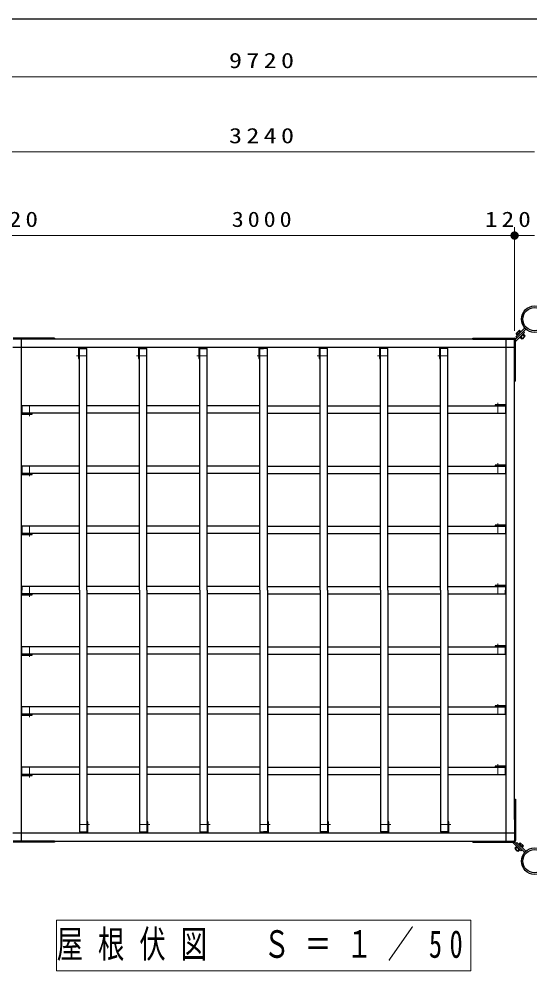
# Model space of a CAD drawing. Units: millimetres on the paper, scale 1:50. Extents: x -365 to 12, y -40 to 257.
# Drawn here: x -260.5 to -199.5, y 143.2 to 257 of the extents above; entities that cross this region are included whole.
import ezdxf

# ---------------------------------------------------------------- set-up
doc = ezdxf.new("R2010")
doc.units = ezdxf.units.MM
doc.linetypes.add('USER2', pattern=[6, 3, -1, 1, -1])
doc.layers.add('1_50', color=3, linetype='Continuous', lineweight=25)
doc.layers.add('99', color=7, linetype='Continuous', lineweight=13)
doc.styles.add('ＭＳ ゴシック', font='')
doc.styles.get('ＭＳ ゴシック').set_extended_font_data('MS Gothic')

# ---------------------------------------------------------------- blocks, each defined once
blk = doc.blocks.new('filled_dot')
at = {"color": 0, "linetype": 'Continuous', "lineweight": -2, "const_width": 1.25}
blk.add_lwpolyline([(-0.625, 0, 1), (0.625, 0, 1)], format="xyb", close=True, dxfattribs=at)

msp = doc.modelspace()

# ---------------------------------------------------------------- linework, layer by layer
at = {"layer": '1_50', "color": 7, "lineweight": 13}
for p, q in [((-328.491, 250.099), (-134.091, 250.099)), ((-263.691, 241.114), (-198.891, 241.114)), ((-263.691, 231.114), (-257.645, 231.114)), ((-261.291, 231.114), (-201.291, 231.114)), ((-204.967, 231.114), (-198.891, 231.114)), ((-201.291, 219.714), (-201.291, 232.114)), ((-256.069, 149.242), (-256.069, 143.186)), ((-206.513, 149.242), (-256.069, 149.242)), ((-206.513, 143.186), (-206.513, 149.242)), ((-256.069, 143.186), (-206.513, 143.186))]:
    msp.add_line(p, q, dxfattribs=at)
at = {"layer": '1_50'}
for p, q in [((-199.943, 219.934), (-201.171, 218.706)), ((-200.07, 220.062), (-201.142, 218.989)), ((-201.103, 219.402), (-200.707, 219.798)), ((-200.975, 219.247), (-200.551, 219.671)), ((-200.65, 219.572), (-200.792, 219.713)), ((-200.565, 219.657), (-200.707, 219.798)), ((-200.506, 219.626), (-200.551, 219.671)), ((-256.291, 218.834), (-261.231, 218.834)), ((-256.291, 218.714), (-261.231, 218.714)), ((-260.291, 218.714), (-260.291, 158.714)), ((-203.891, 218.714), (-258.691, 218.714)), ((-256.291, 218.834), (-256.291, 218.714)), ((-206.291, 218.714), (-206.291, 218.834)), ((-206.291, 218.834), (-201.351, 218.834)), ((-206.291, 218.714), (-201.351, 218.714)), ((-202.291, 158.714), (-202.291, 218.714)), ((-201.291, 213.714), (-201.291, 218.654)), ((-200.11, 219.513), (-201.171, 218.452)), ((-201.171, 213.714), (-201.171, 218.654)), ((-201.142, 218.989), (-201.015, 218.862)), ((-200.961, 219.261), (-201.103, 219.402)), ((-200.876, 219.346), (-201.018, 219.487)), ((-200.93, 219.201), (-200.975, 219.247)), ((-200.676, 218.947), (-200.63, 218.902)), ((-200.63, 218.902), (-200.206, 219.326)), ((-200.616, 218.916), (-200.432, 218.732)), ((-200.531, 219.001), (-200.311, 218.78)), ((-200.432, 218.732), (-200.036, 219.128)), ((-200.311, 218.78), (-200.084, 219.006)), ((-200.305, 219.227), (-200.084, 219.006)), ((-200.251, 219.371), (-200.206, 219.326)), ((-200.237, 219.64), (-200.11, 219.513)), ((-200.22, 219.312), (-200.036, 219.128)), ((-201.291, 217.714), (-261.291, 217.714)), ((-253.451, 217.714), (-253.451, 216.414)), ((-253.331, 217.614), (-252.451, 217.614)), ((-253.331, 188.714), (-253.331, 217.614)), ((-252.451, 188.714), (-252.451, 217.614)), ((-246.251, 217.714), (-246.251, 216.414)), ((-246.131, 217.614), (-245.251, 217.614)), ((-246.131, 188.714), (-246.131, 217.614)), ((-245.251, 188.714), (-245.251, 217.614)), ((-239.051, 217.714), (-239.051, 216.414)), ((-238.931, 217.614), (-238.051, 217.614)), ((-238.931, 188.714), (-238.931, 217.614)), ((-238.051, 188.714), (-238.051, 217.614)), ((-231.851, 217.714), (-231.851, 216.414)), ((-231.731, 217.614), (-231.291, 217.614)), ((-231.731, 188.714), (-231.731, 217.614)), ((-230.851, 217.614), (-231.291, 217.614)), ((-230.851, 188.714), (-230.851, 217.614)), ((-224.651, 217.714), (-224.651, 216.414)), ((-223.651, 217.614), (-224.531, 217.614)), ((-224.531, 188.714), (-224.531, 217.614)), ((-223.651, 188.714), (-223.651, 217.614)), ((-217.451, 217.714), (-217.451, 216.414)), ((-216.451, 217.614), (-217.331, 217.614)), ((-217.331, 188.714), (-217.331, 217.614)), ((-216.451, 188.714), (-216.451, 217.614)), ((-210.251, 217.714), (-210.251, 216.414)), ((-209.251, 217.614), (-210.131, 217.614)), ((-210.131, 188.714), (-210.131, 217.614)), ((-209.251, 188.714), (-209.251, 217.614)), ((-253.451, 216.414), (-253.331, 216.414)), ((-246.251, 216.414), (-246.131, 216.414)), ((-239.051, 216.414), (-238.931, 216.414)), ((-231.851, 216.414), (-231.731, 216.414)), ((-224.651, 216.414), (-224.531, 216.414)), ((-217.451, 216.414), (-217.331, 216.414)), ((-210.251, 216.414), (-210.131, 216.414)), ((-201.291, 161.314), (-201.291, 216.114)), ((-201.171, 213.714), (-201.291, 213.714)), ((-253.331, 210.754), (-260.191, 210.754)), ((-260.191, 210.754), (-260.191, 209.874)), ((-246.131, 210.754), (-252.451, 210.754)), ((-238.931, 210.754), (-245.251, 210.754)), ((-231.731, 210.754), (-238.051, 210.754)), ((-230.851, 210.754), (-224.531, 210.754)), ((-223.651, 210.754), (-217.331, 210.754)), ((-216.451, 210.754), (-210.131, 210.754)), ((-209.251, 210.754), (-202.391, 210.754)), ((-203.591, 210.874), (-203.591, 210.754)), ((-202.291, 210.874), (-203.591, 210.874)), ((-202.391, 210.754), (-202.391, 209.874)), ((-260.291, 209.754), (-258.991, 209.754)), ((-253.331, 209.874), (-260.191, 209.874)), ((-258.991, 209.754), (-258.991, 209.874)), ((-246.131, 209.874), (-252.451, 209.874)), ((-238.931, 209.874), (-245.251, 209.874)), ((-231.731, 209.874), (-238.051, 209.874)), ((-230.851, 209.874), (-224.531, 209.874)), ((-223.651, 209.874), (-217.331, 209.874)), ((-216.451, 209.874), (-210.131, 209.874)), ((-209.251, 209.874), (-202.391, 209.874)), ((-253.331, 203.554), (-260.191, 203.554)), ((-260.191, 203.554), (-260.191, 202.674)), ((-253.331, 202.674), (-260.191, 202.674)), ((-258.991, 202.554), (-258.991, 202.674)), ((-246.131, 203.554), (-252.451, 203.554)), ((-246.131, 202.674), (-252.451, 202.674)), ((-238.931, 203.554), (-245.251, 203.554)), ((-238.931, 202.674), (-245.251, 202.674)), ((-231.731, 203.554), (-238.051, 203.554)), ((-231.731, 202.674), (-238.051, 202.674)), ((-230.851, 203.554), (-224.531, 203.554)), ((-230.851, 202.674), (-224.531, 202.674)), ((-223.651, 203.554), (-217.331, 203.554)), ((-223.651, 202.674), (-217.331, 202.674)), ((-216.451, 203.554), (-210.131, 203.554)), ((-216.451, 202.674), (-210.131, 202.674)), ((-209.251, 203.554), (-202.391, 203.554)), ((-209.251, 202.674), (-202.391, 202.674)), ((-203.591, 203.674), (-203.591, 203.554)), ((-202.291, 203.674), (-203.591, 203.674)), ((-202.391, 203.554), (-202.391, 202.674)), ((-260.291, 202.554), (-258.991, 202.554)), ((-253.331, 196.354), (-260.191, 196.354)), ((-260.191, 196.354), (-260.191, 195.474)), ((-246.131, 196.354), (-252.451, 196.354)), ((-238.931, 196.354), (-245.251, 196.354)), ((-231.731, 196.354), (-238.051, 196.354)), ((-230.851, 196.354), (-224.531, 196.354)), ((-223.651, 196.354), (-217.331, 196.354)), ((-216.451, 196.354), (-210.131, 196.354)), ((-209.251, 196.354), (-202.391, 196.354)), ((-203.591, 196.474), (-203.591, 196.354)), ((-202.291, 196.474), (-203.591, 196.474)), ((-202.391, 196.354), (-202.391, 195.474)), ((-260.291, 195.354), (-258.991, 195.354)), ((-253.331, 195.474), (-260.191, 195.474)), ((-258.991, 195.354), (-258.991, 195.474)), ((-246.131, 195.474), (-252.451, 195.474)), ((-238.931, 195.474), (-245.251, 195.474)), ((-231.731, 195.474), (-238.051, 195.474)), ((-230.851, 195.474), (-224.531, 195.474)), ((-223.651, 195.474), (-217.331, 195.474)), ((-216.451, 195.474), (-210.131, 195.474)), ((-209.251, 195.474), (-202.391, 195.474)), ((-253.331, 189.154), (-260.191, 189.154)), ((-260.191, 189.154), (-260.191, 188.714)), ((-246.131, 189.154), (-252.451, 189.154)), ((-238.931, 189.154), (-245.251, 189.154)), ((-231.731, 189.154), (-238.051, 189.154)), ((-230.851, 189.154), (-224.531, 189.154)), ((-223.651, 189.154), (-217.331, 189.154)), ((-216.451, 189.154), (-210.131, 189.154)), ((-209.251, 189.154), (-202.391, 189.154)), ((-203.591, 189.274), (-203.591, 189.154)), ((-202.291, 189.274), (-203.591, 189.274)), ((-202.391, 189.154), (-202.391, 188.714)), ((-260.291, 188.154), (-258.991, 188.154)), ((-260.191, 188.274), (-260.191, 188.714)), ((-253.331, 188.274), (-260.191, 188.274)), ((-258.991, 188.154), (-258.991, 188.274)), ((-253.331, 188.714), (-253.331, 159.814)), ((-252.451, 188.714), (-252.451, 159.814)), ((-246.131, 188.274), (-252.451, 188.274)), ((-246.131, 188.714), (-246.131, 159.814)), ((-245.251, 188.714), (-245.251, 159.814)), ((-238.931, 188.274), (-245.251, 188.274)), ((-238.931, 188.714), (-238.931, 159.814)), ((-238.051, 188.714), (-238.051, 159.814)), ((-231.731, 188.274), (-238.051, 188.274)), ((-231.731, 188.714), (-231.731, 159.814)), ((-230.851, 188.714), (-230.851, 159.814)), ((-230.851, 188.274), (-224.531, 188.274)), ((-224.531, 188.714), (-224.531, 159.814)), ((-223.651, 188.714), (-223.651, 159.814)), ((-223.651, 188.274), (-217.331, 188.274)), ((-217.331, 188.714), (-217.331, 159.814)), ((-216.451, 188.714), (-216.451, 159.814)), ((-216.451, 188.274), (-210.131, 188.274)), ((-210.131, 188.714), (-210.131, 159.814)), ((-209.251, 188.714), (-209.251, 159.814)), ((-209.251, 188.274), (-202.391, 188.274)), ((-202.391, 188.274), (-202.391, 188.714)), ((-253.331, 181.954), (-260.191, 181.954)), ((-260.191, 181.074), (-260.191, 181.954)), ((-253.331, 181.074), (-260.191, 181.074)), ((-258.991, 180.954), (-258.991, 181.074)), ((-246.131, 181.954), (-252.451, 181.954)), ((-246.131, 181.074), (-252.451, 181.074)), ((-238.931, 181.954), (-245.251, 181.954)), ((-238.931, 181.074), (-245.251, 181.074)), ((-231.731, 181.954), (-238.051, 181.954)), ((-231.731, 181.074), (-238.051, 181.074)), ((-230.851, 181.954), (-224.531, 181.954)), ((-230.851, 181.074), (-224.531, 181.074)), ((-223.651, 181.954), (-217.331, 181.954)), ((-223.651, 181.074), (-217.331, 181.074)), ((-216.451, 181.954), (-210.131, 181.954)), ((-216.451, 181.074), (-210.131, 181.074)), ((-209.251, 181.954), (-202.391, 181.954)), ((-209.251, 181.074), (-202.391, 181.074)), ((-203.591, 182.074), (-203.591, 181.954)), ((-202.291, 182.074), (-203.591, 182.074)), ((-202.391, 181.074), (-202.391, 181.954)), ((-260.291, 180.954), (-258.991, 180.954)), ((-253.331, 174.754), (-260.191, 174.754)), ((-260.191, 173.874), (-260.191, 174.754)), ((-246.131, 174.754), (-252.451, 174.754)), ((-238.931, 174.754), (-245.251, 174.754)), ((-231.731, 174.754), (-238.051, 174.754)), ((-230.851, 174.754), (-224.531, 174.754)), ((-223.651, 174.754), (-217.331, 174.754)), ((-216.451, 174.754), (-210.131, 174.754)), ((-209.251, 174.754), (-202.391, 174.754)), ((-203.591, 174.874), (-203.591, 174.754)), ((-202.291, 174.874), (-203.591, 174.874)), ((-202.391, 173.874), (-202.391, 174.754)), ((-260.291, 173.754), (-258.991, 173.754)), ((-253.331, 173.874), (-260.191, 173.874)), ((-258.991, 173.754), (-258.991, 173.874)), ((-246.131, 173.874), (-252.451, 173.874)), ((-238.931, 173.874), (-245.251, 173.874)), ((-231.731, 173.874), (-238.051, 173.874)), ((-230.851, 173.874), (-224.531, 173.874)), ((-223.651, 173.874), (-217.331, 173.874)), ((-216.451, 173.874), (-210.131, 173.874)), ((-209.251, 173.874), (-202.391, 173.874)), ((-253.331, 167.554), (-260.191, 167.554)), ((-260.191, 166.674), (-260.191, 167.554)), ((-246.131, 167.554), (-252.451, 167.554)), ((-238.931, 167.554), (-245.251, 167.554)), ((-231.731, 167.554), (-238.051, 167.554)), ((-230.851, 167.554), (-224.531, 167.554)), ((-223.651, 167.554), (-217.331, 167.554)), ((-216.451, 167.554), (-210.131, 167.554)), ((-209.251, 167.554), (-202.391, 167.554)), ((-203.591, 167.674), (-203.591, 167.554)), ((-202.291, 167.674), (-203.591, 167.674)), ((-202.391, 166.674), (-202.391, 167.554)), ((-260.291, 166.554), (-258.991, 166.554)), ((-253.331, 166.674), (-260.191, 166.674)), ((-258.991, 166.554), (-258.991, 166.674)), ((-246.131, 166.674), (-252.451, 166.674)), ((-238.931, 166.674), (-245.251, 166.674)), ((-231.731, 166.674), (-238.051, 166.674)), ((-230.851, 166.674), (-224.531, 166.674)), ((-223.651, 166.674), (-217.331, 166.674)), ((-216.451, 166.674), (-210.131, 166.674)), ((-209.251, 166.674), (-202.391, 166.674)), ((-201.291, 163.714), (-201.171, 163.714)), ((-201.291, 163.714), (-201.291, 158.774)), ((-201.171, 163.714), (-201.171, 158.774)), ((-252.331, 161.014), (-252.451, 161.014)), ((-252.331, 159.714), (-252.331, 161.014)), ((-245.131, 161.014), (-245.251, 161.014)), ((-245.131, 159.714), (-245.131, 161.014)), ((-237.931, 161.014), (-238.051, 161.014)), ((-237.931, 159.714), (-237.931, 161.014)), ((-230.731, 161.014), (-230.851, 161.014)), ((-230.731, 159.714), (-230.731, 161.014)), ((-223.531, 161.014), (-223.651, 161.014)), ((-223.531, 159.714), (-223.531, 161.014)), ((-216.331, 161.014), (-216.451, 161.014)), ((-216.331, 159.714), (-216.331, 161.014)), ((-209.131, 161.014), (-209.251, 161.014)), ((-209.131, 159.714), (-209.131, 161.014)), ((-261.291, 159.714), (-201.291, 159.714)), ((-253.331, 159.814), (-252.451, 159.814)), ((-246.131, 159.814), (-245.251, 159.814)), ((-238.931, 159.814), (-238.051, 159.814)), ((-231.731, 159.814), (-231.291, 159.814)), ((-230.851, 159.814), (-231.291, 159.814)), ((-223.651, 159.814), (-224.531, 159.814)), ((-216.451, 159.814), (-217.331, 159.814)), ((-209.251, 159.814), (-210.131, 159.814)), ((-256.291, 158.714), (-261.231, 158.714)), ((-256.291, 158.594), (-261.231, 158.594)), ((-258.691, 158.714), (-203.891, 158.714)), ((-256.291, 158.714), (-256.291, 158.594)), ((-206.291, 158.594), (-206.291, 158.714)), ((-206.291, 158.714), (-201.351, 158.714)), ((-206.291, 158.594), (-201.351, 158.594)), ((-200.492, 157.533), (-201.553, 158.594)), ((-200.07, 157.365), (-201.298, 158.594)), ((-201.015, 158.565), (-201.142, 158.438)), ((-199.943, 157.493), (-201.015, 158.565)), ((-200.803, 158.353), (-200.758, 158.398)), ((-200.758, 158.398), (-200.333, 157.974)), ((-200.743, 158.384), (-200.602, 158.525)), ((-200.659, 158.299), (-200.517, 158.441)), ((-200.602, 158.525), (-200.206, 158.129)), ((-200.432, 158.073), (-200.291, 158.214)), ((-201.089, 158.039), (-201.272, 157.855)), ((-201.272, 157.855), (-200.876, 157.459)), ((-201.004, 157.954), (-201.224, 157.734)), ((-201.224, 157.734), (-200.998, 157.507)), ((-201.057, 158.098), (-201.103, 158.053)), ((-201.103, 158.053), (-200.678, 157.629)), ((-200.777, 157.728), (-200.998, 157.507)), ((-200.693, 157.643), (-200.876, 157.459)), ((-200.633, 157.674), (-200.678, 157.629)), ((-200.364, 157.66), (-200.492, 157.533)), ((-200.379, 157.929), (-200.333, 157.974)), ((-200.347, 157.988), (-200.206, 158.129))]:
    msp.add_line(p, q, dxfattribs=at)
at = {"layer": '1_50', "color": 7, "linetype": 'USER2', "lineweight": 13}
for p, q in [((-252.451, 216.714), (-253.677, 216.714)), ((-245.251, 216.714), (-246.477, 216.714)), ((-238.051, 216.714), (-239.277, 216.714)), ((-230.851, 216.714), (-232.077, 216.714)), ((-223.651, 216.714), (-224.877, 216.714)), ((-216.451, 216.714), (-217.677, 216.714)), ((-209.251, 216.714), (-210.477, 216.714)), ((-259.291, 210.754), (-259.291, 209.527)), ((-203.291, 209.874), (-203.291, 211.1)), ((-203.291, 202.674), (-203.291, 203.9)), ((-259.291, 203.554), (-259.291, 202.327)), ((-259.291, 196.354), (-259.291, 195.127)), ((-203.291, 195.474), (-203.291, 196.7)), ((-259.291, 189.154), (-259.291, 187.927)), ((-203.291, 188.274), (-203.291, 189.5)), ((-203.291, 181.074), (-203.291, 182.3)), ((-259.291, 181.954), (-259.291, 180.727)), ((-259.291, 174.754), (-259.291, 173.527)), ((-203.291, 173.874), (-203.291, 175.1)), ((-259.291, 167.554), (-259.291, 166.327)), ((-203.291, 166.674), (-203.291, 167.9)), ((-253.331, 160.714), (-252.105, 160.714)), ((-246.131, 160.714), (-244.905, 160.714)), ((-238.931, 160.714), (-237.705, 160.714)), ((-231.731, 160.714), (-230.505, 160.714)), ((-224.531, 160.714), (-223.305, 160.714)), ((-217.331, 160.714), (-216.105, 160.714)), ((-210.131, 160.714), (-208.905, 160.714))]:
    msp.add_line(p, q, dxfattribs=at)
at = {"layer": '1_50'}
for centre, radius in [((-198.891, 221.114), 1.58), ((-198.891, 221.114), 1.58), ((-198.891, 221.114), 1.398), ((-198.891, 221.114), 1.398), ((-198.891, 156.314), 1.58), ((-198.891, 156.314), 1.58), ((-198.891, 156.314), 1.398), ((-198.891, 156.314), 1.398)]:
    msp.add_circle(centre, radius, dxfattribs=at)
for centre, radius, start, end in [((-201.351, 218.654), 0.18, 0, 90), ((-201.351, 218.654), 0.06, 0, 90), ((-201.351, 158.774), 0.06, 270, 0), ((-201.351, 158.774), 0.18, 270, 0)]:
    msp.add_arc(centre, radius, start, end, dxfattribs=at)
at = {"layer": '99', "color": 20, "lineweight": 25}
msp.add_line((0, 257), (-365, 257), dxfattribs=at)

# ---------------------------------------------------------------- block references
at = {"layer": '1_50', "color": 7, "lineweight": 13, "xscale": 0.4, "yscale": 0.4, "rotation": 180}
msp.add_blockref('filled_dot', (-201.291, 231.114), dxfattribs=at)
at = {"layer": '1_50', "color": 7, "lineweight": 13, "xscale": 0.4, "yscale": 0.4}
msp.add_blockref('filled_dot', (-201.291, 231.114), dxfattribs=at)

# ---------------------------------------------------------------- texts
at = {"layer": '1_50', "color": 7, "style": 'ＭＳ ゴシック'}
for s, insert, char_height, attachment_point in [('\\T1.33;\\W1.25;9720', (-231.291, 251.099), 1.833, 8), ('\\T1.33;\\W1.25;3240', (-231.291, 242.114), 1.833, 8), ('\\T1.33;\\W1.2;120', (-260.77, 232.114), 1.833, 8), ('\\T1.33;\\W1.15;3000', (-231.291, 232.114), 1.833, 8), ('\\T1.33;\\W1.2;120', (-201.842, 232.114), 1.833, 8), ('\\T1.57;\\W0.7;屋根伏図\u3000Ｓ＝１／50', (-256.041, 146.214), 3.299, 4)]:
    msp.add_mtext(s, dxfattribs=dict(at, insert=insert, char_height=char_height, attachment_point=attachment_point))

doc.saveas('drawing.dxf')
